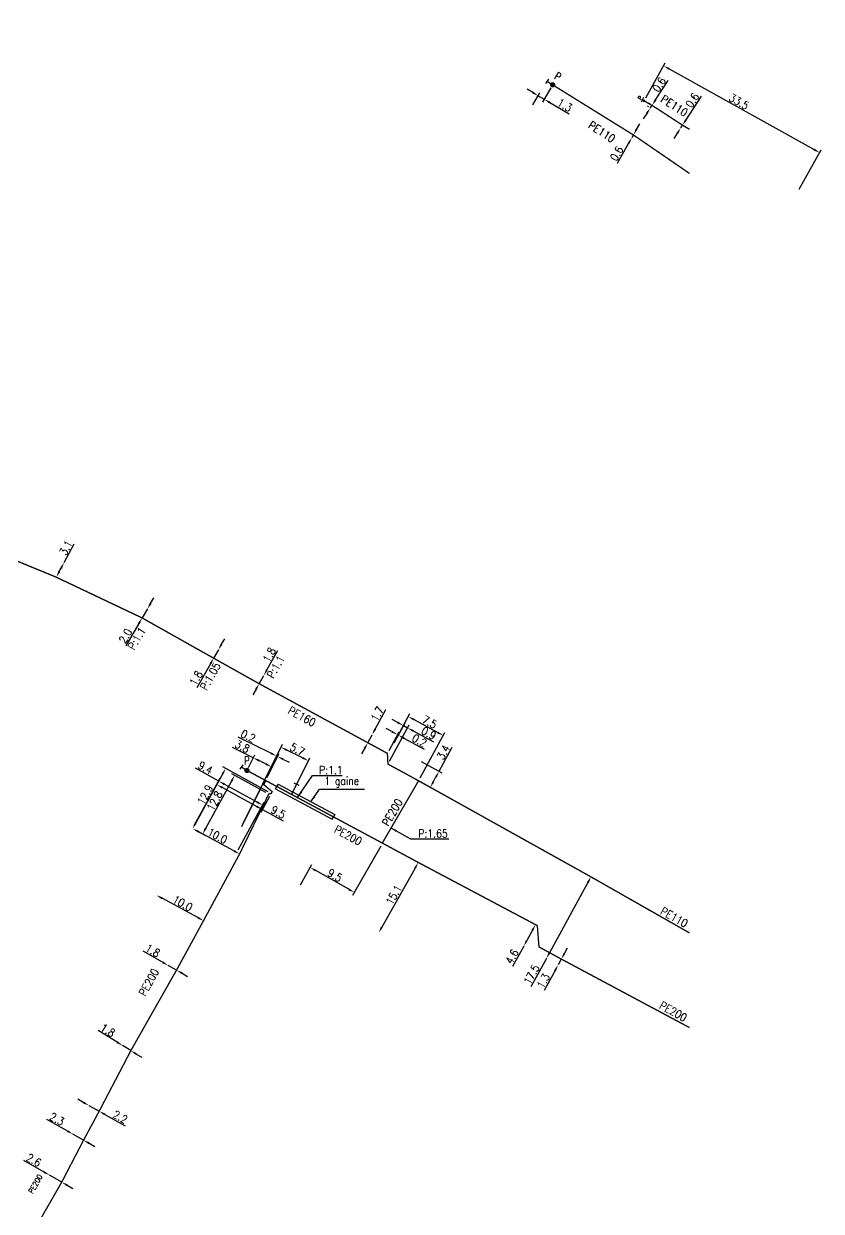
# Model space of a CAD drawing. Header units: millimetres. Extents: x 133343 to 134025, y 131000 to 131734.
# Drawn here: x 133875.1 to 134024.7, y 131243.2 to 131465.8 of the extents above; entities that cross this region are included whole.
import ezdxf
from ezdxf.enums import TextEntityAlignment as Align

# ---------------------------------------------------------------- set-up
doc = ezdxf.new("R2010")
doc.units = ezdxf.units.MM
doc.header["$PDMODE"] = 34
doc.linetypes.add('L_25_AP', pattern=[2000, 1000, 1000])
doc.linetypes.add('L_25_PE', pattern=[2000, 1000, 1000])
doc.layers.get('0').update_dxf_attribs({"linetype": 'CONTINUOUS'})
doc.layers.get('Defpoints').update_dxf_attribs({"linetype": 'CONTINUOUS'})
for name, color, linetype in [('L_150', 1, 'CONTINUOUS'), ('L_300', 7, 'CONTINUOUS'), ('L_340', 7, 'CONTINUOUS'), ('L_400', 7, 'CONTINUOUS')]:
    doc.layers.add(name, color=color, linetype=linetype)
doc.styles.add('G_ROMANS', font='ROMANS.SHX', dxfattribs={"width": 0.75})
doc.styles.get("Standard").update_dxf_attribs({"font": 'romans.shx', "width": 0.85})
doc.dimstyles.get("Standard").update_dxf_attribs({"dimtxt": 1.5, "dimasz": 1.2, "dimexe": 0.625, "dimexo": 0.625, "dimgap": 0.25, "dimtad": 1, "dimdec": 1, "dimzin": 0, "dimdsep": 46, "dimtxsty": 'Standard', "dimcen": -0.5, "dimadec": 0, "dimazin": 0, "dimtfac": 1, "dimtdec": 1, "dimtmove": 0, "dimatfit": 3, "dimfxl": 0, "dimtolj": 1, "dimtzin": 0, "dimarcsym": 0})

# ---------------------------------------------------------------- blocks, each defined once
blk = doc.blocks.new('*D65')
at = {"layer": 'Defpoints', "color": 0, "linetype": 'Continuous', "transparency": 16777216}
for p in [(133974.33, 131454.38), (133971.62, 131452.33), (133970.31, 131450.08)]:
    blk.add_point(p, dxfattribs=at)
at = {"layer": 'L_340', "color": 0, "linetype": 'Continuous', "lineweight": -2, "transparency": 16777216}
for p, q in [((133974.01, 131453.84), (133972.43, 131451.13)), ((133970.59, 131452.94), (133969.55, 131453.54)), ((133970.62, 131450.62), (133971.94, 131452.87)), ((133971.62, 131452.33), (133972.75, 131451.67)), ((133973.78, 131451.07), (133977.4, 131448.95))]:
    blk.add_line(p, q, dxfattribs=at)
at = {"layer": 'L_340', "color": 0, "linetype": 'Continuous', "transparency": 16777216}
for points in [[(133970.69, 131453.11), (133970.49, 131452.76), (133971.62, 131452.33)], [(133973.88, 131451.24), (133973.68, 131450.89), (133972.75, 131451.67)]]:
    blk.add_solid(points, dxfattribs=at)
at = {"layer": 'L_340', "color": 0, "linetype": 'Continuous', "transparency": 16777216, "insert": (133976.61, 131450.57), "char_height": 1.5, "attachment_point": 5, "rotation": 329.6553}
blk.add_mtext('\\A1;1.3', dxfattribs=at)
blk = doc.blocks.new('*D66')
at = {"layer": 'Defpoints', "color": 0, "linetype": 'Continuous', "transparency": 16777216}
for p in [(133989.47, 131444.98), (133989.17, 131444.46), (133989.17, 131444.46)]:
    blk.add_point(p, dxfattribs=at)
at = {"layer": 'L_150', "color": 0, "linetype": 'Continuous', "lineweight": -2, "transparency": 16777216}
for p, q in [((133989.47, 131444.98), (133989.17, 131444.46)), ((133990.06, 131446.03), (133990.65, 131447.07)), ((133988.58, 131443.42), (133986.42, 131439.62))]:
    blk.add_line(p, q, dxfattribs=at)
at = {"layer": 'L_150', "color": 0, "linetype": 'Continuous', "transparency": 16777216}
for points in [[(133989.89, 131446.13), (133990.23, 131445.93), (133989.47, 131444.98)], [(133988.41, 131443.52), (133988.75, 131443.32), (133989.17, 131444.46)]]:
    blk.add_solid(points, dxfattribs=at)
at = {"layer": 'L_150', "color": 0, "linetype": 'Continuous', "transparency": 16777216, "insert": (133986.34, 131441.49), "char_height": 1.5, "attachment_point": 5, "rotation": 60.4356}
blk.add_mtext('\\A1;0.6', dxfattribs=at)
blk = doc.blocks.new('L_300_12')
at = {"color": 0, "linetype": 'Continuous', "const_width": 0.497, "flags": 128}
blk.add_lwpolyline([(-0.25, 0, 1), (0.25, 0, 1)], format="xyb", close=True, dxfattribs=at)
at = {"color": 0, "linetype": 'Continuous', "style": 'G_ROMANS', "width": 0.75}
blk.add_text('P', height=1.5, dxfattribs=at).set_placement((0, 1.85), align=Align.MIDDLE)
at = {"color": 0, "linetype": 'Continuous', "style": 'G_ROMANS', "width": 0.75, "flags": 3}
for tag, p in [('DEF_LEG', (0, -5)), ('DEF_COUP', (0, -7.5)), ('DEF_TYPE', (0, -10))]:
    blk.add_attdef(tag, text='', height=1.2, dxfattribs=at).set_placement(p, align=Align.MIDDLE)
blk = doc.blocks.new('L_340_07')
at = {"color": 0, "linetype": 'Continuous', "const_width": 0.25, "flags": 128}
blk.add_lwpolyline([(0, 0), (1.25, 0)], dxfattribs=at)
at = {"color": 0, "linetype": 'Continuous', "flags": 128}
blk.add_lwpolyline([(1.25, -0.5), (1.25, 0.5)], dxfattribs=at)
at = {"color": 0, "linetype": 'Continuous', "style": 'G_ROMANS', "width": 0.75, "flags": 3}
for tag, p in [('DEF_LEG', (0.72, -3.47)), ('DEF_COUP', (0.72, -5.97)), ('DEF_TYPE', (0.72, -8.47))]:
    blk.add_attdef(tag, text='', height=1.2, dxfattribs=at).set_placement(p, align=Align.MIDDLE)
blk = doc.blocks.new('*D81')
at = {"layer": 'Defpoints', "color": 0, "linetype": 'Continuous', "transparency": 16777216}
for p in [(133917, 131325.83), (133921.58, 131326.53), (133916.03, 131315.31)]:
    blk.add_point(p, dxfattribs=at)
at = {"layer": 'L_300', "color": 0, "linetype": 'Continuous', "lineweight": -2, "transparency": 16777216}
for p, q in [((133918.17, 131328.21), (133914.26, 131330.15)), ((133916.31, 131315.87), (133921.86, 131327.09)), ((133917.27, 131326.39), (133918.45, 131328.77)), ((133920.5, 131327.06), (133919.25, 131327.68))]:
    blk.add_line(p, q, dxfattribs=at)
at = {"layer": 'L_300', "color": 0, "linetype": 'Continuous', "transparency": 16777216}
for points in [[(133919.34, 131327.86), (133919.16, 131327.5), (133918.17, 131328.21)], [(133920.59, 131327.24), (133920.42, 131326.88), (133921.58, 131326.53)]]:
    blk.add_solid(points, dxfattribs=at)
at = {"layer": 'L_300', "color": 0, "linetype": 'Continuous', "transparency": 16777216, "insert": (133916.12, 131330.34), "char_height": 1.5, "attachment_point": 5, "rotation": 333.6883}
blk.add_mtext('\\A1;3.8', dxfattribs=at)
blk = doc.blocks.new('*D82')
at = {"layer": 'Defpoints', "color": 0, "linetype": 'Continuous', "transparency": 16777216}
for p in [(133923.39, 131330.19), (133925.37, 131321.34), (133916.03, 131315.31)]:
    blk.add_point(p, dxfattribs=at)
at = {"layer": 'L_150', "color": 0, "linetype": 'Continuous', "lineweight": -2, "transparency": 16777216}
for p, q in [((133916.31, 131315.87), (133923.67, 131330.75)), ((133927.42, 131328.19), (133924.47, 131329.66)), ((133925.65, 131321.9), (133928.78, 131328.22))]:
    blk.add_line(p, q, dxfattribs=at)
at = {"layer": 'L_150', "color": 0, "linetype": 'Continuous', "transparency": 16777216}
for points in [[(133924.55, 131329.84), (133924.38, 131329.48), (133923.39, 131330.19)], [(133927.51, 131328.37), (133927.34, 131328.02), (133928.5, 131327.66)]]:
    blk.add_solid(points, dxfattribs=at)
at = {"layer": 'L_150', "color": 0, "linetype": 'Continuous', "transparency": 16777216, "insert": (133926.47, 131329.78), "char_height": 1.5, "attachment_point": 5, "rotation": 333.6883}
blk.add_mtext('\\A1;5.7', dxfattribs=at)
blk = doc.blocks.new('*D83')
at = {"layer": 'Defpoints', "color": 0, "linetype": 'Continuous', "transparency": 16777216}
for p in [(133949.12, 131308.59), (133941.71, 131295.43), (133941.71, 131295.43)]:
    blk.add_point(p, dxfattribs=at)
at = {"layer": 'L_150', "color": 0, "linetype": 'Continuous', "lineweight": -2, "transparency": 16777216}
blk.add_line((133948.53, 131307.54), (133942.3, 131296.48), dxfattribs=at)
at = {"layer": 'L_150', "color": 0, "linetype": 'Continuous', "transparency": 16777216}
for points in [[(133948.36, 131307.64), (133948.71, 131307.44), (133949.12, 131308.59)], [(133942.13, 131296.57), (133942.48, 131296.38), (133941.71, 131295.43)]]:
    blk.add_solid(points, dxfattribs=at)
at = {"layer": 'L_150', "color": 0, "linetype": 'Continuous', "transparency": 16777216, "insert": (133944.55, 131302.5), "char_height": 1.5, "attachment_point": 5, "rotation": 60.6212}
blk.add_mtext('\\A1;15.1', dxfattribs=at)
blk = doc.blocks.new('*D84')
at = {"layer": 'Defpoints', "color": 0, "linetype": 'Continuous', "transparency": 16777216}
for p in [(133971.11, 131296.93), (133968.9, 131292.9), (133968.9, 131292.89)]:
    blk.add_point(p, dxfattribs=at)
at = {"layer": 'L_150', "color": 0, "linetype": 'Continuous', "lineweight": -2, "transparency": 16777216}
for p, q in [((133970.53, 131295.88), (133969.48, 131293.95)), ((133970.56, 131297.23), (133970.56, 131297.23)), ((133968.9, 131292.9), (133966.8, 131289.06)), ((133968.35, 131293.19), (133968.35, 131293.19))]:
    blk.add_line(p, q, dxfattribs=at)
at = {"layer": 'L_150', "color": 0, "linetype": 'Continuous', "transparency": 16777216}
for points in [[(133970.36, 131295.97), (133970.71, 131295.78), (133971.11, 131296.93)], [(133969.3, 131294.04), (133969.65, 131293.85), (133968.9, 131292.9)]]:
    blk.add_solid(points, dxfattribs=at)
at = {"layer": 'L_150', "color": 0, "linetype": 'Continuous', "transparency": 16777216, "insert": (133966.69, 131290.93), "char_height": 1.5, "attachment_point": 5, "rotation": 61.3299}
blk.add_mtext('\\A1;4.6', dxfattribs=at)
blk = doc.blocks.new('*D85')
at = {"layer": 'Defpoints', "color": 0, "linetype": 'Continuous', "transparency": 16777216}
for p in [(133975.35, 131289.37), (133975.35, 131289.37), (133975.95, 131290.47)]:
    blk.add_point(p, dxfattribs=at)
at = {"layer": 'L_150', "color": 0, "linetype": 'Continuous', "lineweight": -2, "transparency": 16777216}
for p, q in [((133976.52, 131291.52), (133977.1, 131292.57)), ((133975.95, 131290.47), (133975.35, 131289.37)), ((133974.77, 131288.32), (133972.73, 131284.58))]:
    blk.add_line(p, q, dxfattribs=at)
at = {"layer": 'L_150', "color": 0, "linetype": 'Continuous', "transparency": 16777216}
for points in [[(133976.35, 131291.62), (133976.7, 131291.42), (133975.95, 131290.47)], [(133974.59, 131288.41), (133974.95, 131288.22), (133975.35, 131289.37)]]:
    blk.add_solid(points, dxfattribs=at)
at = {"layer": 'L_150', "color": 0, "linetype": 'Continuous', "transparency": 16777216, "insert": (133972.57, 131286.37), "char_height": 1.5, "attachment_point": 5, "rotation": 61.3299}
blk.add_mtext('\\A1;1.3', dxfattribs=at)
blk = doc.blocks.new('*D86')
at = {"layer": 'Defpoints', "color": 0, "linetype": 'Continuous', "transparency": 16777216}
for p in [(133981.52, 131305.88), (133973.15, 131290.57), (133973.15, 131290.57)]:
    blk.add_point(p, dxfattribs=at)
at = {"layer": 'L_150', "color": 0, "linetype": 'Continuous', "lineweight": -2, "transparency": 16777216}
for p, q in [((133980.94, 131304.83), (133973.72, 131291.63)), ((133980.97, 131306.18), (133980.97, 131306.18)), ((133973.15, 131290.57), (133970.24, 131285.25)), ((133972.6, 131290.87), (133972.6, 131290.87))]:
    blk.add_line(p, q, dxfattribs=at)
at = {"layer": 'L_150', "color": 0, "linetype": 'Continuous', "transparency": 16777216}
for points in [[(133980.77, 131304.93), (133981.12, 131304.73), (133981.52, 131305.88)], [(133973.55, 131291.72), (133973.9, 131291.53), (133973.15, 131290.57)]]:
    blk.add_solid(points, dxfattribs=at)
at = {"layer": 'L_150', "color": 0, "linetype": 'Continuous', "transparency": 16777216, "insert": (133970.37, 131287.57), "char_height": 1.5, "attachment_point": 5, "rotation": 61.3299}
blk.add_mtext('\\A1;17.5', dxfattribs=at)
blk = doc.blocks.new('*D87')
at = {"layer": 'Defpoints', "color": 0, "linetype": 'Continuous', "transparency": 16777216}
for p in [(133949.15, 131327.8), (133953.02, 131325.68), (133949.19, 131323.9)]:
    blk.add_point(p, dxfattribs=at)
at = {"layer": 'L_150', "color": 0, "linetype": 'Continuous', "lineweight": -2, "transparency": 16777216}
for p, q in [((133953.02, 131325.68), (133955.49, 131330.18)), ((133949.7, 131327.5), (133953.57, 131325.38)), ((133951.97, 131323.74), (133952.45, 131324.62)), ((133949.74, 131323.59), (133951.94, 131322.39))]:
    blk.add_line(p, q, dxfattribs=at)
at = {"layer": 'L_150', "color": 0, "linetype": 'Continuous', "transparency": 16777216}
for points in [[(133952.27, 131324.72), (133952.62, 131324.53), (133953.02, 131325.68)], [(133951.79, 131323.84), (133952.14, 131323.65), (133951.39, 131322.69)]]:
    blk.add_solid(points, dxfattribs=at)
at = {"layer": 'L_150', "color": 0, "linetype": 'Continuous', "transparency": 16777216, "insert": (133953.84, 131329.25), "char_height": 1.5, "attachment_point": 5, "rotation": 61.3027}
blk.add_mtext('\\A1;3.4', dxfattribs=at)
blk = doc.blocks.new('*D88')
at = {"layer": 'Defpoints', "color": 0, "linetype": 'Continuous', "transparency": 16777216}
for p in [(133940.47, 131332.53), (133940.47, 131332.53), (133939.66, 131331.04)]:
    blk.add_point(p, dxfattribs=at)
at = {"layer": 'L_150', "color": 0, "linetype": 'Continuous', "lineweight": -2, "transparency": 16777216}
for p, q in [((133941.04, 131333.59), (133943.05, 131337.27)), ((133939.66, 131331.04), (133940.47, 131332.53)), ((133941.02, 131332.24), (133941.02, 131332.24)), ((133939.09, 131329.99), (133938.51, 131328.93)), ((133940.21, 131330.74), (133940.21, 131330.74))]:
    blk.add_line(p, q, dxfattribs=at)
at = {"layer": 'L_150', "color": 0, "linetype": 'Continuous', "transparency": 16777216}
for points in [[(133940.87, 131333.68), (133941.22, 131333.49), (133940.47, 131332.53)], [(133938.91, 131330.08), (133939.26, 131329.89), (133939.66, 131331.04)]]:
    blk.add_solid(points, dxfattribs=at)
at = {"layer": 'L_150', "color": 0, "linetype": 'Continuous', "transparency": 16777216, "insert": (133941.45, 131336.43), "char_height": 1.5, "attachment_point": 5, "rotation": 61.4704}
blk.add_mtext('\\A1;1.7', dxfattribs=at)
blk = doc.blocks.new('*D89')
at = {"layer": 'Defpoints', "color": 0, "linetype": 'Continuous', "transparency": 16777216}
for p in [(133945.37, 131332.46), (133944.28, 131330.46), (133943.34, 131329.04)]:
    blk.add_point(p, dxfattribs=at)
at = {"layer": 'L_150', "color": 0, "linetype": 'Continuous', "lineweight": -2, "transparency": 16777216}
for p, q in [((133944.18, 131333.11), (133943.13, 131333.68)), ((133943.64, 131329.59), (133945.53, 131333.08)), ((133944.58, 131331.01), (133945.67, 131333.01)), ((133945.24, 131332.53), (133945.37, 131332.46)), ((133946.42, 131331.89), (133950.26, 131329.8))]:
    blk.add_line(p, q, dxfattribs=at)
at = {"layer": 'L_150', "color": 0, "linetype": 'Continuous', "transparency": 16777216}
for points in [[(133944.28, 131333.28), (133944.09, 131332.93), (133945.24, 131332.53)], [(133946.52, 131332.07), (133946.33, 131331.71), (133945.37, 131332.46)]]:
    blk.add_solid(points, dxfattribs=at)
at = {"layer": 'L_150', "color": 0, "linetype": 'Continuous', "transparency": 16777216, "insert": (133949.35, 131331.44), "char_height": 1.5, "attachment_point": 5, "rotation": 331.4704}
blk.add_mtext('\\A1;0.2', dxfattribs=at)
blk = doc.blocks.new('*D90')
at = {"layer": 'Defpoints', "color": 0, "linetype": 'Continuous', "transparency": 16777216}
for p in [(133946.34, 131334.24), (133944.28, 131330.46), (133943.44, 131327.03)]:
    blk.add_point(p, dxfattribs=at)
at = {"layer": 'L_150', "color": 0, "linetype": 'Continuous', "lineweight": -2, "transparency": 16777216}
for p, q in [((133943.74, 131327.58), (133947.43, 131334.36)), ((133945.28, 131334.82), (133944.23, 131335.39)), ((133944.58, 131331.01), (133946.64, 131334.79)), ((133946.34, 131334.24), (133947.13, 131333.81)), ((133948.18, 131333.24), (133951.97, 131331.18))]:
    blk.add_line(p, q, dxfattribs=at)
at = {"layer": 'L_150', "color": 0, "linetype": 'Continuous', "transparency": 16777216}
for points in [[(133945.38, 131334.99), (133945.19, 131334.64), (133946.34, 131334.24)], [(133948.28, 131333.42), (133948.09, 131333.07), (133947.13, 131333.81)]]:
    blk.add_solid(points, dxfattribs=at)
at = {"layer": 'L_150', "color": 0, "linetype": 'Continuous', "transparency": 16777216, "insert": (133951.08, 131332.8), "char_height": 1.5, "attachment_point": 5, "rotation": 331.4704}
blk.add_mtext('\\A1;0.9', dxfattribs=at)
blk = doc.blocks.new('*D91')
at = {"layer": 'Defpoints', "color": 0, "linetype": 'Continuous', "transparency": 16777216}
for p in [(133947.26, 131335.94), (133944.28, 131330.46), (133949.19, 131323.9)]:
    blk.add_point(p, dxfattribs=at)
at = {"layer": 'L_150', "color": 0, "linetype": 'Continuous', "lineweight": -2, "transparency": 16777216}
for p, q in [((133944.58, 131331.01), (133947.56, 131336.49)), ((133952.75, 131332.96), (133948.31, 131335.37)), ((133949.49, 131324.44), (133954.1, 131332.93))]:
    blk.add_line(p, q, dxfattribs=at)
at = {"layer": 'L_150', "color": 0, "linetype": 'Continuous', "transparency": 16777216}
for points in [[(133948.41, 131335.54), (133948.22, 131335.19), (133947.26, 131335.94)], [(133952.85, 131333.13), (133952.65, 131332.78), (133953.8, 131332.38)]]:
    blk.add_solid(points, dxfattribs=at)
at = {"layer": 'L_150', "color": 0, "linetype": 'Continuous', "transparency": 16777216, "insert": (133951.24, 131334.92), "char_height": 1.5, "attachment_point": 5, "rotation": 331.4704}
blk.add_mtext('\\A1;7.5', dxfattribs=at)
blk = doc.blocks.new('*D92')
at = {"layer": 'Defpoints', "color": 0, "linetype": 'Continuous', "transparency": 16777216}
for p in [(133920.15, 131343.63), (133920.15, 131343.63), (133919.29, 131342.1)]:
    blk.add_point(p, dxfattribs=at)
at = {"layer": 'L_150', "color": 0, "linetype": 'Continuous', "lineweight": -2, "transparency": 16777216}
for p, q in [((133920.74, 131344.68), (133922.79, 131348.33)), ((133919.29, 131342.1), (133920.15, 131343.63)), ((133918.71, 131341.06), (133918.12, 131340.01))]:
    blk.add_line(p, q, dxfattribs=at)
at = {"layer": 'L_150', "color": 0, "linetype": 'Continuous', "transparency": 16777216}
for points in [[(133920.56, 131344.77), (133920.91, 131344.58), (133920.15, 131343.63)], [(133918.53, 131341.16), (133918.88, 131340.96), (133919.29, 131342.1)]]:
    blk.add_solid(points, dxfattribs=at)
at = {"layer": 'L_150', "color": 0, "linetype": 'Continuous', "transparency": 16777216, "insert": (133921.19, 131347.51), "char_height": 1.5, "attachment_point": 5, "rotation": 60.6701}
blk.add_mtext('\\A1;1.8', dxfattribs=at)
blk = doc.blocks.new('*D93')
at = {"layer": 'Defpoints', "color": 0, "linetype": 'Continuous', "transparency": 16777216}
for p in [(133911.64, 131348.45), (133911.64, 131348.45), (133910.75, 131346.88)]:
    blk.add_point(p, dxfattribs=at)
at = {"layer": 'L_150', "color": 0, "linetype": 'Continuous', "lineweight": -2, "transparency": 16777216}
for p, q in [((133912.23, 131349.49), (133912.82, 131350.54)), ((133911.64, 131348.45), (133910.75, 131346.88)), ((133910.15, 131345.84), (133907.61, 131341.35))]:
    blk.add_line(p, q, dxfattribs=at)
at = {"layer": 'L_150', "color": 0, "linetype": 'Continuous', "transparency": 16777216}
for points in [[(133912.05, 131349.59), (133912.4, 131349.39), (133911.64, 131348.45)], [(133909.98, 131345.94), (133910.33, 131345.74), (133910.75, 131346.88)]]:
    blk.add_solid(points, dxfattribs=at)
at = {"layer": 'L_150', "color": 0, "linetype": 'Continuous', "transparency": 16777216, "insert": (133907.47, 131343.15), "char_height": 1.5, "attachment_point": 5, "rotation": 60.4208}
blk.add_mtext('\\A1;1.8', dxfattribs=at)
blk = doc.blocks.new('*D94')
at = {"layer": 'Defpoints', "color": 0, "linetype": 'Continuous', "transparency": 16777216}
for p in [(133898.33, 131356.11), (133898.33, 131356.11), (133897.34, 131354.43)]:
    blk.add_point(p, dxfattribs=at)
at = {"layer": 'L_150', "color": 0, "linetype": 'Continuous', "lineweight": -2, "transparency": 16777216}
for p, q in [((133898.94, 131357.15), (133899.54, 131358.18)), ((133898.33, 131356.11), (133897.34, 131354.43)), ((133896.74, 131353.39), (133894.27, 131349.18))]:
    blk.add_line(p, q, dxfattribs=at)
at = {"layer": 'L_150', "color": 0, "linetype": 'Continuous', "transparency": 16777216}
for points in [[(133898.76, 131357.25), (133899.11, 131357.05), (133898.33, 131356.11)], [(133896.56, 131353.5), (133896.91, 131353.29), (133897.34, 131354.43)]]:
    blk.add_solid(points, dxfattribs=at)
at = {"layer": 'L_150', "color": 0, "linetype": 'Continuous', "transparency": 16777216, "insert": (133894.21, 131351.06), "char_height": 1.5, "attachment_point": 5, "rotation": 59.602}
blk.add_mtext('\\A1;2.0', dxfattribs=at)
blk = doc.blocks.new('*D95')
at = {"layer": 'Defpoints', "color": 0, "linetype": 'Continuous', "transparency": 16777216}
for p in [(133882.7, 131364.81), (133882.7, 131364.81), (133881.24, 131362.07)]:
    blk.add_point(p, dxfattribs=at)
at = {"layer": 'L_150', "color": 0, "linetype": 'Continuous', "lineweight": -2, "transparency": 16777216}
for p, q in [((133882.7, 131364.81), (133884.58, 131368.34)), ((133881.8, 131363.13), (133882.13, 131363.75))]:
    blk.add_line(p, q, dxfattribs=at)
at = {"layer": 'L_150', "color": 0, "linetype": 'Continuous', "transparency": 16777216}
for points in [[(133881.96, 131363.84), (133882.31, 131363.65), (133882.7, 131364.81)], [(133881.63, 131363.22), (133881.98, 131363.04), (133881.24, 131362.07)]]:
    blk.add_solid(points, dxfattribs=at)
at = {"layer": 'L_150', "color": 0, "linetype": 'Continuous', "transparency": 16777216, "insert": (133883.04, 131367.58), "char_height": 1.5, "attachment_point": 5, "rotation": 61.9124}
blk.add_mtext('\\A1;3.1', dxfattribs=at)
blk = doc.blocks.new('*D102')
at = {"layer": 'Defpoints', "color": 0, "linetype": 'Continuous', "transparency": 16777216}
for p in [(133942.38, 131312.22), (133928.87, 131307.64), (133926.73, 131303.87)]:
    blk.add_point(p, dxfattribs=at)
at = {"layer": 'L_150', "color": 0, "linetype": 'Continuous', "lineweight": -2, "transparency": 16777216}
for p, q in [((133942.08, 131311.67), (133936.82, 131302.41)), ((133927.04, 131304.42), (133929.18, 131308.19)), ((133936.09, 131303.55), (133929.91, 131307.05))]:
    blk.add_line(p, q, dxfattribs=at)
at = {"layer": 'L_150', "color": 0, "linetype": 'Continuous', "transparency": 16777216}
for points in [[(133930.01, 131307.23), (133929.81, 131306.88), (133928.87, 131307.64)], [(133936.18, 131303.72), (133935.99, 131303.37), (133937.13, 131302.96)]]:
    blk.add_solid(points, dxfattribs=at)
at = {"layer": 'L_150', "color": 0, "linetype": 'Continuous', "transparency": 16777216, "insert": (133933.49, 131306.17), "char_height": 1.5, "attachment_point": 5, "rotation": 330.4216}
blk.add_mtext('\\A1;9.5', dxfattribs=at)
blk = doc.blocks.new('*D121')
at = {"layer": 'Defpoints', "color": 0, "linetype": 'Continuous', "transparency": 16777216}
for p in [(133900.05, 131302.43), (133900.05, 131302.43), (133908.85, 131297.67)]:
    blk.add_point(p, dxfattribs=at)
at = {"layer": 'L_150', "color": 0, "linetype": 'Continuous', "lineweight": -2, "transparency": 16777216}
blk.add_line((133907.8, 131298.25), (133901.11, 131301.86), dxfattribs=at)
at = {"layer": 'L_150', "color": 0, "linetype": 'Continuous', "transparency": 16777216}
for points in [[(133901.21, 131302.04), (133901.01, 131301.68), (133900.05, 131302.43)], [(133907.89, 131298.42), (133907.7, 131298.07), (133908.85, 131297.67)]]:
    blk.add_solid(points, dxfattribs=at)
at = {"layer": 'L_150', "color": 0, "linetype": 'Continuous', "transparency": 16777216, "insert": (133904.93, 131300.93), "char_height": 1.5, "attachment_point": 5, "rotation": 331.6018}
blk.add_mtext('\\A1;10.0', dxfattribs=at)
blk = doc.blocks.new('*D122')
at = {"layer": 'Defpoints', "color": 0, "linetype": 'Continuous', "transparency": 16777216}
for p in [(133902.22, 131289.28), (133902.22, 131289.28), (133903.79, 131288.4)]:
    blk.add_point(p, dxfattribs=at)
at = {"layer": 'L_150', "color": 0, "linetype": 'Continuous', "lineweight": -2, "transparency": 16777216}
for p, q in [((133901.17, 131289.87), (133897.52, 131291.93)), ((133903.79, 131288.4), (133902.22, 131289.28)), ((133904.83, 131287.81), (133905.88, 131287.22))]:
    blk.add_line(p, q, dxfattribs=at)
at = {"layer": 'L_150', "color": 0, "linetype": 'Continuous', "transparency": 16777216}
for points in [[(133901.27, 131290.05), (133901.07, 131289.7), (133902.22, 131289.28)], [(133904.93, 131287.99), (133904.73, 131287.64), (133903.79, 131288.4)]]:
    blk.add_solid(points, dxfattribs=at)
at = {"layer": 'L_150', "color": 0, "linetype": 'Continuous', "transparency": 16777216, "insert": (133899.32, 131292.07), "char_height": 1.5, "attachment_point": 5, "rotation": 330.5802}
blk.add_mtext('\\A1;1.8', dxfattribs=at)
blk = doc.blocks.new('*D123')
at = {"layer": 'Defpoints', "color": 0, "linetype": 'Continuous', "transparency": 16777216}
for p in [(133893.69, 131274.24), (133893.69, 131274.24), (133895.22, 131273.3)]:
    blk.add_point(p, dxfattribs=at)
at = {"layer": 'L_150', "color": 0, "linetype": 'Continuous', "lineweight": -2, "transparency": 16777216}
for p, q in [((133892.66, 131274.87), (133889.09, 131277.06)), ((133895.22, 131273.3), (133893.69, 131274.24)), ((133896.24, 131272.67), (133897.27, 131272.05))]:
    blk.add_line(p, q, dxfattribs=at)
at = {"layer": 'L_150', "color": 0, "linetype": 'Continuous', "transparency": 16777216}
for points in [[(133892.77, 131275.04), (133892.56, 131274.7), (133893.69, 131274.24)], [(133896.35, 131272.84), (133896.14, 131272.5), (133895.22, 131273.3)]]:
    blk.add_solid(points, dxfattribs=at)
at = {"layer": 'L_150', "color": 0, "linetype": 'Continuous', "transparency": 16777216, "insert": (133890.89, 131277.13), "char_height": 1.5, "attachment_point": 5, "rotation": 328.5135}
blk.add_mtext('\\A1;1.8', dxfattribs=at)
blk = doc.blocks.new('*D124')
at = {"layer": 'Defpoints', "color": 0, "linetype": 'Continuous', "transparency": 16777216}
for p in [(133887.36, 131263.01), (133887.36, 131263.01), (133889.28, 131261.94)]:
    blk.add_point(p, dxfattribs=at)
at = {"layer": 'L_150', "color": 0, "linetype": 'Continuous', "lineweight": -2, "transparency": 16777216}
for p, q in [((133886.31, 131263.59), (133885.26, 131264.18)), ((133887.36, 131263.01), (133889.28, 131261.94)), ((133890.33, 131261.35), (133894.15, 131259.23))]:
    blk.add_line(p, q, dxfattribs=at)
at = {"layer": 'L_150', "color": 0, "linetype": 'Continuous', "transparency": 16777216}
for points in [[(133886.41, 131263.77), (133886.22, 131263.42), (133887.36, 131263.01)], [(133890.43, 131261.53), (133890.23, 131261.18), (133889.28, 131261.94)]]:
    blk.add_solid(points, dxfattribs=at)
at = {"layer": 'L_150', "color": 0, "linetype": 'Continuous', "transparency": 16777216, "insert": (133893.25, 131260.87), "char_height": 1.5, "attachment_point": 5, "rotation": 330.8631}
blk.add_mtext('\\A1;2.2', dxfattribs=at)
blk = doc.blocks.new('*D125')
at = {"layer": 'Defpoints', "color": 0, "linetype": 'Continuous', "transparency": 16777216}
for p in [(133884.36, 131257.65), (133884.36, 131257.65), (133886.36, 131256.52)]:
    blk.add_point(p, dxfattribs=at)
at = {"layer": 'L_150', "color": 0, "linetype": 'Continuous', "lineweight": -2, "transparency": 16777216}
for p, q in [((133883.31, 131258.24), (133879.5, 131260.38)), ((133886.36, 131256.52), (133884.36, 131257.65)), ((133887.41, 131255.93), (133888.45, 131255.35))]:
    blk.add_line(p, q, dxfattribs=at)
at = {"layer": 'L_150', "color": 0, "linetype": 'Continuous', "transparency": 16777216}
for points in [[(133883.41, 131258.41), (133883.21, 131258.06), (133884.36, 131257.65)], [(133887.5, 131256.11), (133887.31, 131255.76), (133886.36, 131256.52)]]:
    blk.add_solid(points, dxfattribs=at)
at = {"layer": 'L_150', "color": 0, "linetype": 'Continuous', "transparency": 16777216, "insert": (133881.37, 131260.48), "char_height": 1.5, "attachment_point": 5, "rotation": 330.6414}
blk.add_mtext('\\A1;2.3', dxfattribs=at)
blk = doc.blocks.new('*D126')
at = {"layer": 'Defpoints', "color": 0, "linetype": 'Continuous', "transparency": 16777216}
for p in [(133880, 131249.94), (133880, 131249.94), (133882.26, 131248.65)]:
    blk.add_point(p, dxfattribs=at)
at = {"layer": 'L_150', "color": 0, "linetype": 'Continuous', "lineweight": -2, "transparency": 16777216}
for p, q in [((133878.95, 131250.53), (133875.16, 131252.69)), ((133882.26, 131248.65), (133880, 131249.94)), ((133883.3, 131248.06), (133884.34, 131247.47))]:
    blk.add_line(p, q, dxfattribs=at)
at = {"layer": 'L_150', "color": 0, "linetype": 'Continuous', "transparency": 16777216}
for points in [[(133879.05, 131250.71), (133878.86, 131250.36), (133880, 131249.94)], [(133883.4, 131248.23), (133883.2, 131247.88), (133882.26, 131248.65)]]:
    blk.add_solid(points, dxfattribs=at)
at = {"layer": 'L_150', "color": 0, "linetype": 'Continuous', "transparency": 16777216, "insert": (133877.03, 131252.78), "char_height": 1.5, "attachment_point": 5, "rotation": 330.356}
blk.add_mtext('\\A1;2.6', dxfattribs=at)
blk = doc.blocks.new('*D177')
at = {"layer": 'Defpoints', "color": 0, "linetype": 'Continuous', "transparency": 16777216}
for p in [(133921.54, 131321.53), (133906.82, 131314.94), (133906.82, 131314.94)]:
    blk.add_point(p, dxfattribs=at)
at = {"layer": 'L_150', "color": 0, "linetype": 'Continuous', "lineweight": -2, "transparency": 16777216}
for p, q in [((133912.42, 131325.16), (133907.4, 131315.99)), ((133921, 131321.83), (133912.45, 131326.51)), ((133906.28, 131315.24), (133906.28, 131315.24))]:
    blk.add_line(p, q, dxfattribs=at)
at = {"layer": 'L_150', "color": 0, "linetype": 'Continuous', "transparency": 16777216}
for points in [[(133912.24, 131325.25), (133912.59, 131325.06), (133912.99, 131326.21)], [(133907.22, 131316.09), (133907.58, 131315.89), (133906.82, 131314.94)]]:
    blk.add_solid(points, dxfattribs=at)
at = {"layer": 'L_150', "color": 0, "linetype": 'Continuous', "transparency": 16777216, "insert": (133909.16, 131321.29), "char_height": 1.5, "attachment_point": 5, "rotation": 61.303}
blk.add_mtext('\\A1;12.9', dxfattribs=at)
blk = doc.blocks.new('*D178')
at = {"layer": 'Defpoints', "color": 0, "linetype": 'Continuous', "transparency": 16777216}
for p in [(133921.08, 131321.41), (133906.82, 131314.94), (133908.68, 131313.92)]:
    blk.add_point(p, dxfattribs=at)
at = {"layer": 'L_150', "color": 0, "linetype": 'Continuous', "lineweight": -2, "transparency": 16777216}
for p, q in [((133920.53, 131321.71), (133914.14, 131325.21)), ((133914.11, 131323.85), (133909.25, 131314.98)), ((133907.37, 131314.64), (133909.22, 131313.62))]:
    blk.add_line(p, q, dxfattribs=at)
at = {"layer": 'L_150', "color": 0, "linetype": 'Continuous', "transparency": 16777216}
for points in [[(133913.94, 131323.95), (133914.29, 131323.76), (133914.69, 131324.91)], [(133909.08, 131315.07), (133909.43, 131314.88), (133908.68, 131313.92)]]:
    blk.add_solid(points, dxfattribs=at)
at = {"layer": 'L_150', "color": 0, "linetype": 'Continuous', "transparency": 16777216, "insert": (133910.93, 131320.12), "char_height": 1.5, "attachment_point": 5, "rotation": 61.303}
blk.add_mtext('\\A1;12.8', dxfattribs=at)
blk = doc.blocks.new('*D179')
at = {"layer": 'Defpoints', "color": 0, "linetype": 'Continuous', "transparency": 16777216}
for p in [(133911.7, 131323.84), (133906.82, 131314.94), (133915.07, 131310.42)]:
    blk.add_point(p, dxfattribs=at)
at = {"layer": 'L_150', "color": 0, "linetype": 'Continuous', "lineweight": -2, "transparency": 16777216}
for p, q in [((133911.7, 131323.84), (133907.33, 131326.24)), ((133907.12, 131315.49), (133912, 131324.39)), ((133918.89, 131319.91), (133912.75, 131323.27)), ((133915.37, 131310.97), (133920.24, 131319.88))]:
    blk.add_line(p, q, dxfattribs=at)
at = {"layer": 'L_150', "color": 0, "linetype": 'Continuous', "transparency": 16777216}
for points in [[(133912.85, 131323.44), (133912.66, 131323.09), (133911.7, 131323.84)], [(133918.99, 131320.08), (133918.8, 131319.73), (133919.94, 131319.33)]]:
    blk.add_solid(points, dxfattribs=at)
at = {"layer": 'L_150', "color": 0, "linetype": 'Continuous', "transparency": 16777216, "insert": (133909.22, 131326.34), "char_height": 1.5, "attachment_point": 5, "rotation": 331.303}
blk.add_mtext('\\A1;9.4', dxfattribs=at)
blk = doc.blocks.new('*D180')
at = {"layer": 'Defpoints', "color": 0, "linetype": 'Continuous', "transparency": 16777216}
for p in [(133911.34, 131323.19), (133921.54, 131321.53), (133906.82, 131314.94)]:
    blk.add_point(p, dxfattribs=at)
at = {"layer": 'L_150', "color": 0, "linetype": 'Continuous', "lineweight": -2, "transparency": 16777216}
for p, q in [((133907.12, 131315.49), (133911.64, 131323.73)), ((133912.39, 131322.61), (133918.84, 131319.08)), ((133921.24, 131320.98), (133919.59, 131317.96)), ((133919.89, 131318.5), (133923.79, 131316.37))]:
    blk.add_line(p, q, dxfattribs=at)
at = {"layer": 'L_150', "color": 0, "linetype": 'Continuous', "transparency": 16777216}
for points in [[(133912.49, 131322.78), (133912.3, 131322.43), (133911.34, 131323.19)], [(133918.93, 131319.26), (133918.74, 131318.91), (133919.89, 131318.5)]]:
    blk.add_solid(points, dxfattribs=at)
at = {"layer": 'L_150', "color": 0, "linetype": 'Continuous', "transparency": 16777216, "insert": (133922.88, 131318.01), "char_height": 1.5, "attachment_point": 5, "rotation": 331.303}
blk.add_mtext('\\A1;9.5', dxfattribs=at)
blk = doc.blocks.new('*D183')
at = {"layer": 'Defpoints', "color": 0, "linetype": 'Continuous', "transparency": 16777216}
for p in [(133906.82, 131314.94), (133906.82, 131314.94), (133915.62, 131310.18)]:
    blk.add_point(p, dxfattribs=at)
at = {"layer": 'L_150', "color": 0, "linetype": 'Continuous', "lineweight": -2, "transparency": 16777216}
for p, q in [((133914.56, 131310.75), (133907.88, 131314.37)), ((133915.92, 131310.73), (133915.92, 131310.73))]:
    blk.add_line(p, q, dxfattribs=at)
at = {"layer": 'L_150', "color": 0, "linetype": 'Continuous', "transparency": 16777216}
for points in [[(133907.97, 131314.54), (133907.78, 131314.19), (133906.82, 131314.94)], [(133914.66, 131310.93), (133914.47, 131310.58), (133915.62, 131310.18)]]:
    blk.add_solid(points, dxfattribs=at)
at = {"layer": 'L_150', "color": 0, "linetype": 'Continuous', "transparency": 16777216, "insert": (133911.46, 131313.57), "char_height": 1.5, "attachment_point": 5, "rotation": 331.6018}
blk.add_mtext('\\A1;10.0', dxfattribs=at)
blk = doc.blocks.new('*D184')
at = {"layer": 'Defpoints', "color": 0, "linetype": 'Continuous', "transparency": 16777216}
for p in [(133922.75, 131328.44), (133920.52, 131323.94), (133915.77, 131314.78)]:
    blk.add_point(p, dxfattribs=at)
at = {"layer": 'L_150', "color": 0, "linetype": 'Continuous', "lineweight": -2, "transparency": 16777216}
for p, q in [((133921.5, 131329.06), (133915.37, 131332.1)), ((133916.05, 131315.34), (133922.85, 131329.09)), ((133920.8, 131324.5), (133923.03, 131329)), ((133922.75, 131328.44), (133922.57, 131328.53)), ((133923.83, 131327.91), (133924.9, 131327.38))]:
    blk.add_line(p, q, dxfattribs=at)
at = {"layer": 'L_150', "color": 0, "linetype": 'Continuous', "transparency": 16777216}
for points in [[(133921.58, 131329.24), (133921.41, 131328.89), (133922.57, 131328.53)], [(133923.92, 131328.09), (133923.74, 131327.73), (133922.75, 131328.44)]]:
    blk.add_solid(points, dxfattribs=at)
at = {"layer": 'L_150', "color": 0, "linetype": 'Continuous', "transparency": 16777216, "insert": (133917.23, 131332.29), "char_height": 1.5, "attachment_point": 5, "rotation": 333.6883}
blk.add_mtext('\\A1;0.2', dxfattribs=at)
blk = doc.blocks.new('*D185')
at = {"layer": 'Defpoints', "color": 0, "linetype": 'Continuous', "transparency": 16777216}
for p in [(133998.36, 131446.31), (133998.36, 131446.31), (133998.68, 131446.82)]:
    blk.add_point(p, dxfattribs=at)
at = {"layer": 'L_150', "color": 0, "linetype": 'Continuous', "lineweight": -2, "transparency": 16777216}
for p, q in [((133999.34, 131447.82), (134002.22, 131452.26)), ((133997.7, 131445.31), (133997.05, 131444.3)), ((133998.36, 131446.31), (133998.68, 131446.82))]:
    blk.add_line(p, q, dxfattribs=at)
at = {"layer": 'L_150', "color": 0, "linetype": 'Continuous', "transparency": 16777216}
for points in [[(133999.17, 131447.93), (133999.5, 131447.71), (133998.68, 131446.82)], [(133997.54, 131445.41), (133997.87, 131445.2), (133998.36, 131446.31)]]:
    blk.add_solid(points, dxfattribs=at)
at = {"layer": 'L_150', "color": 0, "linetype": 'Continuous', "transparency": 16777216, "insert": (134000.52, 131451.48), "char_height": 1.5, "attachment_point": 5, "rotation": 56.9982}
blk.add_mtext('\\A1;0.6', dxfattribs=at)
blk = doc.blocks.new('*D186')
at = {"layer": 'Defpoints', "color": 0, "linetype": 'Continuous', "transparency": 16777216}
for p in [(133991.47, 131451.38), (134024.4, 131441.66), (134020.28, 131434.25)]:
    blk.add_point(p, dxfattribs=at)
at = {"layer": 'L_340', "color": 0, "linetype": 'Continuous', "lineweight": -2, "transparency": 16777216}
for p, q in [((133991.78, 131451.93), (133995.42, 131458.49)), ((133996.17, 131457.36), (134023.35, 131442.24)), ((134020.58, 131434.8), (134024.7, 131442.2))]:
    blk.add_line(p, q, dxfattribs=at)
at = {"layer": 'L_340', "color": 0, "linetype": 'Continuous', "transparency": 16777216}
for points in [[(133996.27, 131457.53), (133996.07, 131457.18), (133995.12, 131457.94)], [(134023.45, 131442.42), (134023.25, 131442.07), (134024.4, 131441.66)]]:
    blk.add_solid(points, dxfattribs=at)
at = {"layer": 'L_340', "color": 0, "linetype": 'Continuous', "transparency": 16777216, "insert": (134009.27, 131451.22), "char_height": 1.5, "attachment_point": 5, "rotation": 330.9231}
blk.add_mtext('\\A1;33.5', dxfattribs=at)
blk = doc.blocks.new('*D187')
at = {"layer": 'Defpoints', "color": 0, "linetype": 'Continuous', "transparency": 16777216}
for p in [(133992.64, 131450.03), (133992.85, 131449.89), (133993.18, 131450.39)]:
    blk.add_point(p, dxfattribs=at)
at = {"layer": 'L_150', "color": 0, "linetype": 'Continuous', "lineweight": -2, "transparency": 16777216}
for p, q in [((133993.62, 131451.54), (133996, 131455.2)), ((133992.33, 131450.23), (133992.12, 131450.37)), ((133992.65, 131450.73), (133992.44, 131450.87)), ((133992.64, 131450.03), (133992.97, 131450.53)), ((133991.99, 131449.02), (133991.33, 131448.01))]:
    blk.add_line(p, q, dxfattribs=at)
at = {"layer": 'L_150', "color": 0, "linetype": 'Continuous', "transparency": 16777216}
for points in [[(133993.45, 131451.64), (133993.79, 131451.43), (133992.97, 131450.53)], [(133991.82, 131449.13), (133992.15, 131448.91), (133992.64, 131450.03)]]:
    blk.add_solid(points, dxfattribs=at)
at = {"layer": 'L_150', "color": 0, "linetype": 'Continuous', "transparency": 16777216, "insert": (133994.3, 131454.42), "char_height": 1.5, "attachment_point": 5, "rotation": 56.9982}
blk.add_mtext('\\A1;0.6', dxfattribs=at)

msp = doc.modelspace()

# ---------------------------------------------------------------- linework, layer by layer
at = {"layer": 'L_150', "linetype": 'L_25_PE', "const_width": 0.25, "flags": 128}
msp.add_lwpolyline([(134000, 131295.37), (133981.52, 131305.88), (133949.19, 131323.9), (133943.44, 131327.03), (133943.34, 131329.04), (133939.66, 131331.04), (133919.29, 131342.1), (133910.75, 131346.88), (133897.34, 131354.43), (133881.24, 131362.07), (133881.24, 131362.07, 0.048724), (133855.44, 131370.76, 0.007491), (133851.34, 131371.65), (133851.34, 131371.65), (133837.69, 131374.87), (133837.69, 131374.87), (133799, 131382.68), (133794.5, 131383.73), (133793.08, 131388.89), (133793.08, 131388.89), (133689.14, 131418.48), (133689.14, 131418.48), (133683.69, 131420.01), (133674.79, 131422.5), (133672.48, 131414.64), (133647.38, 131420.65), (133645.79, 131420.97), (133642.84, 131423.11), (133634.52, 131428.64), (133614.15, 131467.03), (133577.6, 131475.02), (133577.05, 131475.23), (133560.71, 131487.98), (133558.41, 131488.72, 0.022424), (133556.46, 131489.38, 0.096476), (133547.73, 131490.26, 0.061947), (133542.2, 131489.05), (133518.06, 131481.48, -0.139743), (133508, 131481.35), (133494.98, 131487.49), (133493.69, 131491.45), (133469.46, 131502.88), (133469.46, 131502.88), (133469.46, 131502.88), (133468.83, 131501.53), (133465.69, 131503.08), (133454.07, 131508.41), (133434.33, 131517.92), (133434.33, 131517.92), (133434.33, 131517.92), (133420.6, 131524.2), (133383.6, 131542.07), (133363.95, 131552.02), (133360.72, 131553.73), (133353.71, 131557.4), (133350.92, 131558.75), (133351.44, 131559.83), (133352.27, 131560.4)], format="xyb", dxfattribs=at)
for points in [[(134000, 131437.76), (133989.47, 131444.98), (133974.33, 131454.38)], [(134000, 131277.62), (133975.95, 131290.47), (133971.77, 131292.75), (133971.45, 131296.74), (133971.11, 131296.93), (133949.12, 131308.59), (133942.38, 131312.22), (133925.37, 131321.34), (133920.52, 131323.94), (133917, 131325.83)], [(133836.85, 131168.5), (133843.72, 131180.92), (133848.71, 131190.05), (133855.59, 131202.61), (133861.2, 131213.15), (133865.55, 131221.33), (133867.06, 131224.05), (133868.13, 131225.97), (133872.11, 131230.34), (133872.2, 131230.52), (133875.62, 131237.08), (133882.26, 131248.65), (133886.36, 131256.52), (133889.28, 131261.94), (133895.22, 131273.3), (133903.79, 131288.4), (133908.85, 131297.67), (133915.62, 131310.18), (133915.62, 131310.18), (133915.62, 131310.18), (133915.62, 131310.18), (133921.08, 131321.41), (133921.54, 131321.53), (133921.72, 131321.86), (133920.16, 131323.17), (133920.52, 131323.94)], [(133949.19, 131323.9), (133942.38, 131312.22)], [(133925.37, 131321.34), (133925.76, 131322.12)]]:
    msp.add_lwpolyline(points, dxfattribs=at)
at = {"layer": 'L_150', "linetype": 'L_25_AP', "const_width": 0.25, "flags": 128}
msp.add_lwpolyline([(134000, 131446.03), (133998.68, 131446.82), (133993.18, 131450.39), (133991.47, 131451.38)], dxfattribs=at)
at = {"layer": 'L_400', "color": 7, "linetype": 'CONTINUOUS'}
for p, q in [((133922.37, 131322.38), (133922.61, 131322.82)), ((133922.85, 131323.26), (133922.61, 131322.82)), ((133922.85, 131323.26), (133933.45, 131317.57)), ((133922.37, 131322.38), (133932.98, 131316.69)), ((133932.98, 131316.69), (133933.21, 131317.13)), ((133933.45, 131317.57), (133933.21, 131317.13))]:
    msp.add_line(p, q, dxfattribs=at)

# ---------------------------------------------------------------- block references
at = {"layer": 'L_300'}
for p, rotation in [((133974.33, 131454.38), 328.1898390632016), ((133917, 131325.83), 0.1349747013523242)]:
    msp.add_blockref('L_300_12', p, dxfattribs=dict(at, rotation=rotation))
at = {"layer": 'L_300', "xscale": 0.5, "yscale": 0.5, "zscale": 0.54, "rotation": 53.03321470315552}
msp.add_blockref('L_300_12', (133991.47, 131451.38), dxfattribs=at)
at = {"layer": 'L_340'}
for p, rotation in [((133974.33, 131454.38), 148.1898390609056), ((133917, 131325.83), 148.0938825422203), ((133925.76, 131322.12), 63.68825842954067)]:
    msp.add_blockref('L_340_07', p, dxfattribs=dict(at, rotation=rotation))
at = {"layer": 'L_340', "xscale": 0.3, "rotation": 150.9231364663108}
msp.add_blockref('L_340_07', (133991.47, 131451.38), dxfattribs=at)

# ---------------------------------------------------------------- texts
at = {"layer": 'L_150', "linetype": 'Continuous', "width": 0.85}
for s, height, rotation, p in [('PE110', 1.5, 326.944, (133997.14, 131450.47)), ('PE110', 1.5, 326.944, (133983.54, 131445.57)), ('PE160', 1.5, 331.4869, (133927.31, 131335.96)), ('PE200', 1.5, 59.5358, (133944.26, 131317.97)), ('PE200', 1.5, 331.7904, (133935.97, 131313.66)), ('PE110', 1.5, 330.3572, (133997.11, 131298.32)), ('PE200', 1.5, 60.7216, (133898.59, 131286.12)), ('PE200', 1.5, 330.9686, (133996.94, 131280.66)), ('PE200', 1, 60.7216, (133877.33, 131248.31))]:
    msp.add_text(s, height=height, rotation=rotation, dxfattribs=at).set_placement(p, align=Align.MIDDLE)
at = {"layer": 'L_150', "linetype": 'Continuous', "char_height": 1.5, "attachment_point": 9}
for s, insert, rotation in [('P:1.1', (133898.11, 131352.09), 59.602), ('P:1.1', (133924.13, 131346.8), 60.6701), ('P:1.05', (133912.16, 131345.51), 60.4208)]:
    msp.add_mtext(s, dxfattribs=dict(at, insert=insert, rotation=rotation))
at = {"layer": 'L_150', "linetype": 'Continuous', "char_height": 1.5, "attachment_point": 7}
for s, insert in [('P:1.1', (133930.53, 131325.15)), ('P:1.65', (133949.13, 131313.26))]:
    msp.add_mtext(s, dxfattribs=dict(at, insert=insert))
at = {"layer": 'L_400', "linetype": 'Continuous', "insert": (133931.52, 131322.63), "char_height": 1.5, "attachment_point": 7}
msp.add_mtext('1 gaine', dxfattribs=at)

# ---------------------------------------------------------------- dimensions: what is measured, and where the dimension line sits
at = {"layer": 'L_150', "linetype": 'Continuous'}
for base, p1, p2, angle, picture, middle in [((133992.64, 131450.03), (133993.18, 131450.39), (133992.85, 131449.89), 56.9982, '*D187', (133995.14, 131453.87)), ((133998.36, 131446.31), (133998.68, 131446.82), (133998.36, 131446.31), 56.9982, '*D185', (134001.36, 131450.93)), ((133989.17, 131444.46), (133989.47, 131444.98), (133989.17, 131444.46), 60.4356, '*D66', (133987.21, 131441)), ((133882.7, 131364.81), (133881.24, 131362.07), (133882.7, 131364.81), 241.9124, '*D95', (133883.92, 131367.1)), ((133898.3292, 131356.1114), (133897.3425, 131354.4294), (133898.3292, 131356.1114), 239.602, '*D94', (133895.0682, 131350.5526)), ((133911.64, 131348.45), (133910.75, 131346.88), (133911.64, 131348.45), 240.4208, '*D93', (133908.34, 131342.65)), ((133920.1514, 131343.6295), (133919.2942, 131342.1038), (133920.1514, 131343.6295), 240.6701, '*D92', (133922.0591, 131347.0249)), ((133940.47, 131332.53), (133939.66, 131331.04), (133940.47, 131332.53), 241.4704, '*D88', (133942.33, 131335.96)), ((133947.2591, 131335.9414), (133949.1904, 131323.895), (133944.2809, 131330.463), 331.4704, '*D91', (133950.7618, 131334.0372)), ((133922.75, 131328.44), (133915.77, 131314.78), (133920.52, 131323.94), 153.6883, '*D184', (133916.79, 131331.39)), ((133945.3682, 131332.4631), (133943.3371, 131329.041), (133944.2809, 131330.463), 151.4704, '*D89', (133948.8699, 131330.5595)), ((133946.34, 131334.24), (133943.44, 131327.03), (133944.28, 131330.46), 331.4704, '*D90', (133950.6, 131331.93)), ((133923.39, 131330.19), (133925.37, 131321.34), (133916.03, 131315.31), 333.6883, '*D82', (133926.03, 131328.89)), ((133953.02, 131325.68), (133949.19, 131323.9), (133949.15, 131327.8), 241.3027, '*D87', (133954.72, 131328.77)), ((133911.7, 131323.84), (133915.07, 131310.42), (133906.82, 131314.94), 331.303, '*D179', (133908.74, 131325.46)), ((133906.8238, 131314.9374), (133921.5446, 131321.5283), (133906.8238, 131314.9374), 61.303, '*D177', (133910.0402, 131320.8129)), ((133906.82, 131314.94), (133915.62, 131310.18), (133906.82, 131314.94), 331.6018, '*D183', (133910.99, 131312.69)), ((133928.87, 131307.64), (133942.38, 131312.22), (133926.73, 131303.87), 330.4216, '*D102', (133933, 131305.3)), ((133941.71, 131295.43), (133949.12, 131308.59), (133941.71, 131295.43), 60.6212, '*D83', (133945.42, 131302.01)), ((133973.1462, 131290.5729), (133981.5189, 131305.883), (133973.147, 131290.5724), 61.3299, '*D86', (133971.2444, 131287.095)), ((133900.05, 131302.43), (133908.85, 131297.67), (133900.05, 131302.43), 331.6018, '*D121', (133904.45, 131300.05)), ((133968.9, 131292.9), (133971.11, 131296.93), (133968.9, 131292.89), 61.3299, '*D84', (133967.56, 131290.45)), ((133902.22, 131289.28), (133903.79, 131288.4), (133902.22, 131289.28), 330.5802, '*D122', (133898.83, 131291.2)), ((133975.35, 131289.37), (133975.95, 131290.47), (133975.35, 131289.37), 61.3299, '*D85', (133973.44, 131285.89)), ((133893.69, 131274.24), (133895.22, 131273.3), (133893.69, 131274.24), 328.5135, '*D123', (133890.37, 131276.28)), ((133887.36, 131263.01), (133889.28, 131261.94), (133887.36, 131263.01), 330.8631, '*D124', (133892.76, 131260)), ((133884.36, 131257.65), (133886.36, 131256.52), (133884.36, 131257.65), 330.6414, '*D125', (133880.88, 131259.6)), ((133880, 131249.94), (133882.26, 131248.65), (133880, 131249.94), 330.356, '*D126', (133876.53, 131251.91))]:
    dim = msp.add_linear_dim(base=base, p1=p1, p2=p2, angle=angle, dimstyle='Standard', dxfattribs=at)
    dim.commit()
    dim.dimension.update_dxf_attribs({"geometry": picture, "text_midpoint": middle, "dimtype": 160})
for base, p1, angle, text, picture, middle in [((133908.68, 131313.92), (133921.08, 131321.41), 61.303, '12.8', '*D178', (133911.8, 131319.64)), ((133911.34, 131323.19), (133921.54, 131321.53), 331.303, '9.5', '*D180', (133922.4, 131317.13))]:
    dim = msp.add_linear_dim(base=base, p1=p1, p2=(133906.82, 131314.94), angle=angle, text=text, dimstyle='Standard', dxfattribs=at)
    dim.commit()
    dim.dimension.update_dxf_attribs({"geometry": picture, "text_midpoint": middle, "dimtype": 160})
at = {"layer": 'L_300', "linetype": 'Continuous'}
dim = msp.add_linear_dim(base=(133921.58, 131326.53), p1=(133917, 131325.83), p2=(133916.03, 131315.31), angle=153.6883, dimstyle='Standard', dxfattribs=at)
dim.commit()
dim.dimension.update_dxf_attribs({"geometry": '*D81', "text_midpoint": (133915.68, 131329.45), "dimtype": 160})
at = {"layer": 'L_340', "linetype": 'Continuous'}
dim = msp.add_linear_dim(base=(134024.4, 131441.66), p1=(133991.47, 131451.38), p2=(134020.28, 131434.25), angle=150.9231, dimstyle='Standard', override={"dimatfit": 0}, dxfattribs=at)
dim.commit()
dim.dimension.update_dxf_attribs({"geometry": '*D186', "text_midpoint": (134008.78, 131450.34), "dimtype": 160})
dim = msp.add_linear_dim(base=(133971.62, 131452.33), p1=(133974.33, 131454.38), p2=(133970.31, 131450.08), angle=329.6553, dimstyle='Standard', dxfattribs=at)
dim.commit()
dim.dimension.update_dxf_attribs({"geometry": '*D65', "text_midpoint": (133976.11, 131449.71), "dimtype": 160})

# ---------------------------------------------------------------- leaders
at = {"layer": 'L_150', "linetype": 'Continuous', "annotation_type": 0, "has_hookline": 1, "hookline_direction": 0}
for points, text_width in [([(133926.47, 131320.75), (133929.29, 131324.9), (133930.49, 131324.9)], 4.13), ([(133943.99, 131315.06), (133947.68, 131313.01), (133948.88, 131313.01)], 5.71)]:
    msp.add_leader(points, dimstyle='Standard', dxfattribs=dict(at, text_width=text_width))
at = {"layer": 'L_400', "linetype": 'Continuous', "annotation_type": 0, "has_hookline": 1, "hookline_direction": 0, "text_width": 6.98}
msp.add_leader([(133928.99, 131319.97), (133930.61, 131322.33), (133931.81, 131322.33)], dimstyle='Standard', dxfattribs=at)

doc.saveas('drawing.dxf')
